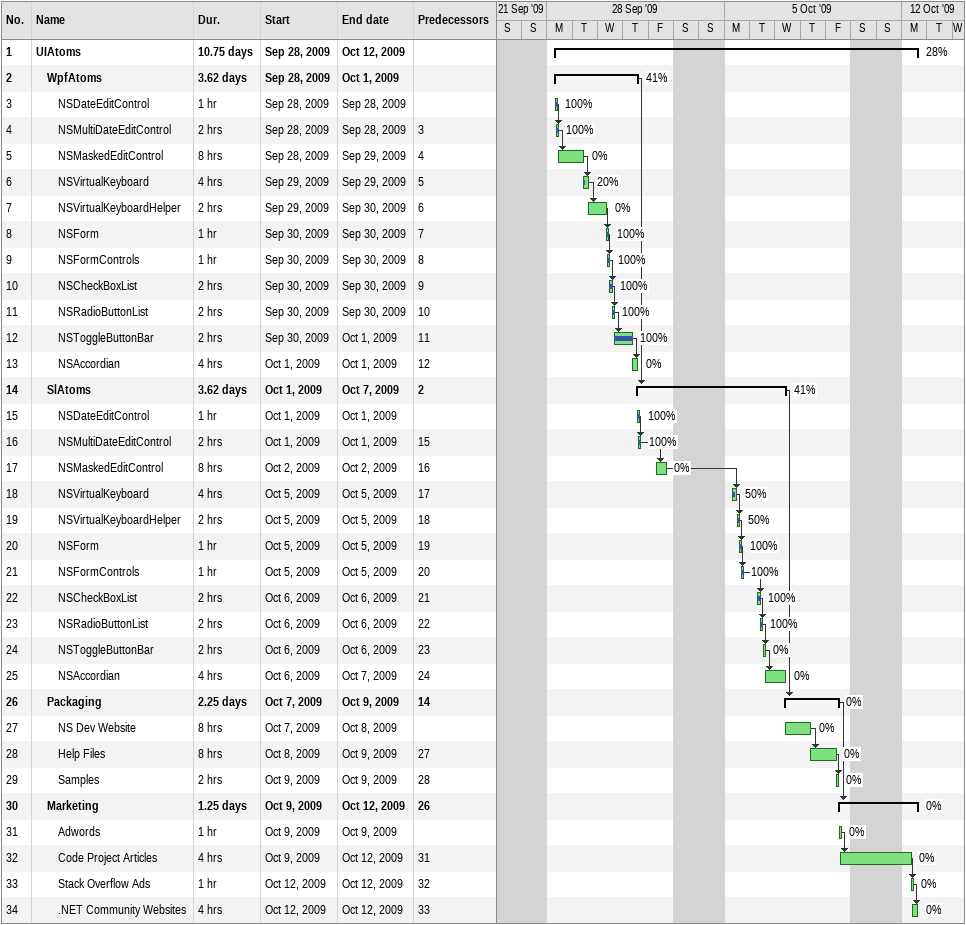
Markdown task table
| ID | Level | Task | Duration | Start | Finish | Predecessors | % complete |
|---|---|---|---|---|---|---|---|
| 1 | 1 | **UIAtoms** | 10.75d | 2009-09-28 | 2009-10-12 |  | 28 |
| 2 | 2 | **WpfAtoms** | 3.62d | 2009-09-28 | 2009-10-01 |  | 41 |
| 3 | 3 | NSDateEditControl | 1h | 2009-09-28 | 2009-09-28 |  | 100 |
| 4 | 3 | NSMultiDateEditControl | 2h | 2009-09-28 | 2009-09-28 | 3 | 100 |
| 5 | 3 | NSMaskedEditControl | 8h | 2009-09-28 | 2009-09-29 | 4 | 0 |
| 6 | 3 | NSVirtualKeyboard | 4h | 2009-09-29 | 2009-09-29 | 5 | 20 |
| 7 | 3 | NSVirtualKeyboardHelper | 2h | 2009-09-29 | 2009-09-30 | 6 | 0 |
| 8 | 3 | NSForm | 1h | 2009-09-30 | 2009-09-30 | 7 | 100 |
| 9 | 3 | NSFormControls | 1h | 2009-09-30 | 2009-09-30 | 8 | 100 |
| 10 | 3 | NSCheckBoxList | 2h | 2009-09-30 | 2009-09-30 | 9 | 100 |
| 11 | 3 | NSRadioButtonList | 2h | 2009-09-30 | 2009-09-30 | 10 | 100 |
| 12 | 3 | NSToggleButtonBar | 2h | 2009-09-30 | 2009-10-01 | 11 | 100 |
| 13 | 3 | NSAccordian | 4h | 2009-10-01 | 2009-10-01 | 12 | 0 |
| 14 | 2 | **SlAtoms** | 3.62d | 2009-10-01 | 2009-10-07 | 2 | 41 |
| 15 | 3 | NSDateEditControl | 1h | 2009-10-01 | 2009-10-01 |  | 100 |
| 16 | 3 | NSMultiDateEditControl | 2h | 2009-10-01 | 2009-10-01 | 15 | 100 |
| 17 | 3 | NSMaskedEditControl | 8h | 2009-10-02 | 2009-10-02 | 16 | 0 |
| 18 | 3 | NSVirtualKeyboard | 4h | 2009-10-05 | 2009-10-05 | 17 | 50 |
| 19 | 3 | NSVirtualKeyboardHelper | 2h | 2009-10-05 | 2009-10-05 | 18 | 50 |
| 20 | 3 | NSForm | 1h | 2009-10-05 | 2009-10-05 | 19 | 100 |
| 21 | 3 | NSFormControls | 1h | 2009-10-05 | 2009-10-05 | 20 | 100 |
| 22 | 3 | NSCheckBoxList | 2h | 2009-10-06 | 2009-10-06 | 21 | 100 |
| 23 | 3 | NSRadioButtonList | 2h | 2009-10-06 | 2009-10-06 | 22 | 100 |
| 24 | 3 | NSToggleButtonBar | 2h | 2009-10-06 | 2009-10-06 | 23 | 0 |
| 25 | 3 | NSAccordian | 4h | 2009-10-06 | 2009-10-07 | 24 | 0 |
| 26 | 2 | **Packaging** | 2.25d | 2009-10-07 | 2009-10-09 | 14 | 0 |
| 27 | 3 | NS Dev Website | 8h | 2009-10-07 | 2009-10-08 |  | 0 |
| 28 | 3 | Help Files | 8h | 2009-10-08 | 2009-10-09 | 27 | 0 |
| 29 | 3 | Samples | 2h | 2009-10-09 | 2009-10-09 | 28 | 0 |
| 30 | 2 | **Marketing** | 1.25d | 2009-10-09 | 2009-10-12 | 26 | 0 |
| 31 | 3 | Adwords | 1h | 2009-10-09 | 2009-10-09 |  | 0 |
| 32 | 3 | Code Project Articles | 4h | 2009-10-09 | 2009-10-12 | 31 | 0 |
| 33 | 3 | Stack Overflow Ads | 1h | 2009-10-12 | 2009-10-12 | 32 | 0 |
| 34 | 3 | .NET Community Websites | 4h | 2009-10-12 | 2009-10-12 | 33 | 0 |
